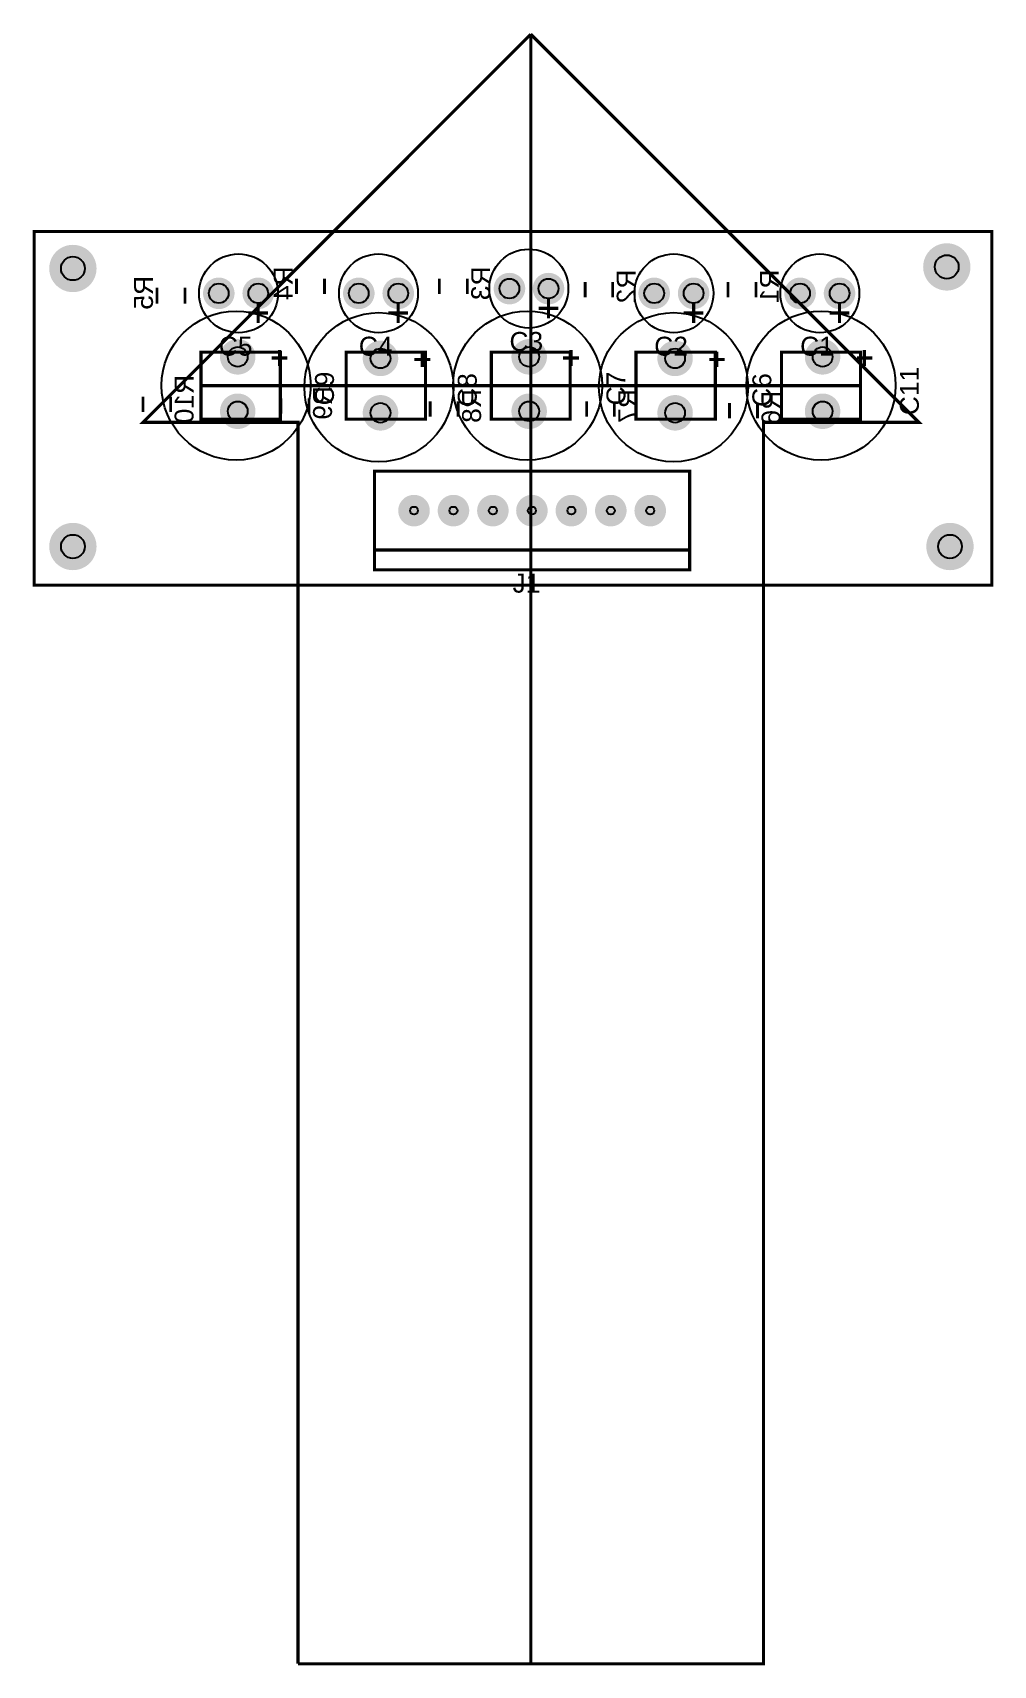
# Model space of a CAD drawing. Extents: x -1.22 to 1.22, y -2.07 to 2.07.
import ezdxf

# ---------------------------------------------------------------- set-up
doc = ezdxf.new("R2010")
doc.units = 0
doc.layers.get('0').update_dxf_attribs({"linetype": 'CONTINUOUS'})

# ---------------------------------------------------------------- blocks, each defined once
blk = doc.blocks.new('EPAD')
at = {"const_width": 0.5}
blk.add_lwpolyline([(-0.25, 0, 1), (0.25, 0, 1)], format="xyb", close=True, dxfattribs=at)

msp = doc.modelspace()

# ---------------------------------------------------------------- linework, layer by layer
for points, const_width in [([(-0.545, -2.066), (-0.545, 1.082), (-0.938, 1.082), (0.045, 2.066)], 0.008), ([(-0.545, -2.066), (0.635, -2.066), (0.635, 1.082), (1.029, 1.082), (0.045, 2.066)], 0.008), ([(0.045, -2.066), (0.045, 2.066)], 0.008), ([(-1.214, 0.669), (1.214, 0.669), (1.214, 1.566), (-1.214, 1.566), (-1.214, 0.669)], 0.008), ([(-0.549, 1.446), (-0.549, 1.407)], 0.007), ([(-0.478, 1.446), (-0.478, 1.407)], 0.007), ([(-0.187, 1.407), (-0.187, 1.446)], 0.007), ([(-0.116, 1.407), (-0.116, 1.446)], 0.007), ([(-0.903, 1.423), (-0.903, 1.383)], 0.007), ([(-0.832, 1.423), (-0.832, 1.383)], 0.007), ([(0.183, 1.399), (0.183, 1.438)], 0.007), ([(0.253, 1.399), (0.253, 1.438)], 0.007), ([(0.545, 1.399), (0.545, 1.438)], 0.007), ([(0.616, 1.399), (0.616, 1.438)], 0.007), ([(-0.646, 1.334), (-0.646, 1.384)], 0.008), ([(-0.291, 1.334), (-0.291, 1.384)], 0.008), ([(0.115, 1.371), (0.065, 1.371)], 0.008), ([(0.09, 1.346), (0.09, 1.396)], 0.008), ([(0.458, 1.334), (0.458, 1.384)], 0.008), ([(0.828, 1.334), (0.828, 1.384)], 0.008), ([(-0.621, 1.359), (-0.671, 1.359)], 0.008), ([(-0.266, 1.359), (-0.316, 1.359)], 0.008), ([(0.483, 1.359), (0.433, 1.359)], 0.008), ([(0.853, 1.359), (0.803, 1.359)], 0.008), ([(-0.791, 1.26), (-0.59, 1.26), (-0.59, 1.09), (-0.791, 1.09), (-0.791, 1.26)], 0.008), ([(-0.572, 1.245), (-0.612, 1.245)], 0.008), ([(-0.592, 1.265), (-0.592, 1.225)], 0.008), ([(-0.423, 1.26), (-0.222, 1.26), (-0.222, 1.09), (-0.423, 1.09), (-0.423, 1.26)], 0.008), ([(-0.21, 1.241), (-0.25, 1.241)], 0.008), ([(-0.23, 1.261), (-0.23, 1.222)], 0.008), ([(-0.055, 1.26), (0.145, 1.26), (0.145, 1.09), (-0.055, 1.09), (-0.055, 1.26)], 0.008), ([(0.167, 1.245), (0.127, 1.245)], 0.008), ([(0.147, 1.265), (0.147, 1.225)], 0.008), ([(0.312, 1.26), (0.513, 1.26), (0.513, 1.09), (0.312, 1.09), (0.312, 1.26)], 0.008), ([(0.537, 1.241), (0.498, 1.241)], 0.008), ([(0.517, 1.261), (0.517, 1.222)], 0.008), ([(0.881, 1.26), (0.681, 1.26), (0.681, 1.09), (0.881, 1.09), (0.881, 1.26)], 0.008), ([(0.911, 1.245), (0.872, 1.245)], 0.008), ([(0.891, 1.265), (0.891, 1.225)], 0.008), ([(-0.791, 1.175), (0.881, 1.175)], 0.008), ([(-0.938, 1.108), (-0.938, 1.147)], 0.007), ([(-0.868, 1.108), (-0.868, 1.147)], 0.007), ([(-0.588, 1.104), (-0.588, 1.143)], 0.007), ([(-0.517, 1.104), (-0.517, 1.143)], 0.007), ([(-0.21, 1.096), (-0.21, 1.135)], 0.007), ([(-0.139, 1.096), (-0.139, 1.135)], 0.007), ([(0.187, 1.096), (0.187, 1.135)], 0.007), ([(0.257, 1.096), (0.257, 1.135)], 0.007), ([(0.549, 1.092), (0.549, 1.131)], 0.007), ([(0.62, 1.092), (0.62, 1.131)], 0.007), ([(-0.351, 0.708), (0.448, 0.708), (0.448, 0.958), (-0.351, 0.958), (-0.351, 0.708)], 0.008), ([(0.448, 0.758), (-0.351, 0.758)], 0.008)]:
    msp.add_lwpolyline(points, dxfattribs=dict(const_width=const_width))
for centre, radius in [((-1.116, 1.472), 0.03), ((1.1, 1.476), 0.03), ((-0.746, 1.409), 0.025), ((-0.646, 1.409), 0.025), ((-0.391, 1.409), 0.025), ((-0.291, 1.409), 0.025), ((-0.009, 1.421), 0.025), ((0.09, 1.421), 0.025), ((0.358, 1.409), 0.025), ((0.458, 1.409), 0.025), ((0.728, 1.409), 0.025), ((0.828, 1.409), 0.025), ((-0.698, 1.248), 0.025), ((-0.336, 1.244), 0.025), ((0.041, 1.248), 0.025), ((0.411, 1.244), 0.025), ((0.785, 1.248), 0.025), ((-0.698, 1.11), 0.025), ((-0.336, 1.106), 0.025), ((0.041, 1.11), 0.025), ((0.411, 1.106), 0.025), ((0.785, 1.11), 0.025), ((-0.251, 0.858), 0.01), ((-0.151, 0.858), 0.01), ((-0.051, 0.858), 0.01), ((0.048, 0.858), 0.01), ((0.148, 0.858), 0.01), ((0.248, 0.858), 0.01), ((0.348, 0.858), 0.01), ((-1.116, 0.767), 0.03), ((1.108, 0.767), 0.03)]:
    msp.add_circle(centre, radius)
at = {"layer": '12632256'}
for centre, radius in [((-0.696, 1.409), 0.1), ((-0.341, 1.409), 0.1), ((0.04, 1.421), 0.1), ((0.408, 1.409), 0.1), ((0.778, 1.409), 0.1), ((-0.702, 1.175), 0.189), ((-0.34, 1.171), 0.189), ((0.037, 1.175), 0.189), ((0.407, 1.171), 0.189), ((0.781, 1.175), 0.189)]:
    msp.add_circle(centre, radius, dxfattribs=at)

# ---------------------------------------------------------------- block references
for p, xscale, yscale in [((-1.116, 1.472), 0.12, 0.12), ((1.1, 1.476), 0.12, 0.12), ((-0.746, 1.409), 0.08, 0.08), ((-0.646, 1.409), 0.08, 0.08), ((-0.391, 1.409), 0.08, 0.08), ((-0.291, 1.409), 0.08, 0.08), ((-0.009, 1.421), 0.08, 0.08), ((0.09, 1.421), 0.08, 0.08), ((0.358, 1.409), 0.08, 0.08), ((0.458, 1.409), 0.08, 0.08), ((0.728, 1.409), 0.08, 0.08), ((0.828, 1.409), 0.08, 0.08), ((-0.698, 1.248), 0.09, 0.09), ((-0.336, 1.244), 0.09, 0.09), ((0.041, 1.248), 0.09, 0.09), ((0.411, 1.244), 0.09, 0.09), ((0.785, 1.248), 0.09, 0.09), ((-0.698, 1.11), 0.09, 0.09), ((-0.336, 1.106), 0.09, 0.09), ((0.041, 1.11), 0.09, 0.09), ((0.411, 1.106), 0.09, 0.09), ((0.785, 1.11), 0.09, 0.09), ((-0.251, 0.858), 0.08, 0.08), ((-0.151, 0.858), 0.08, 0.08), ((-0.051, 0.858), 0.08, 0.08), ((0.048, 0.858), 0.08, 0.08), ((0.148, 0.858), 0.08, 0.08), ((0.248, 0.858), 0.08, 0.08), ((0.348, 0.858), 0.08, 0.08), ((-1.116, 0.767), 0.12, 0.12), ((1.108, 0.767), 0.12, 0.12)]:
    msp.add_blockref('EPAD', p, dxfattribs=dict(xscale=xscale, yscale=yscale))

# ---------------------------------------------------------------- texts
at = {"layer": '12632256', "text_generation_flag": 2, "width": 1.041667}
for s, p in [('R4', (-0.559, 1.477)), ('R3', (-0.058, 1.477)), ('R2', (0.311, 1.469)), ('R1', (0.674, 1.469)), ('R5', (-0.913, 1.453)), ('R10', (-0.81, 1.202)), ('R9', (-0.459, 1.174)), ('R8', (-0.081, 1.166)), ('R7', (0.315, 1.166)), ('R6', (0.678, 1.162))]:
    msp.add_text(s, height=0.048, rotation=90, dxfattribs=at).set_placement(p)
at = {"layer": '12632256', "width": 1.041667}
for s, p in [('C5', (-0.746, 1.251)), ('C4', (-0.391, 1.251)), ('C3', (-0.009, 1.263)), ('C2', (0.358, 1.251)), ('C1', (0.728, 1.251)), ('J1', (-0.001, 0.65))]:
    msp.add_text(s, height=0.048, dxfattribs=at).set_placement(p)
for s, p in [('C9', (-0.454, 1.125)), ('C8', (-0.092, 1.121)), ('C7', (0.285, 1.125)), ('C6', (0.655, 1.121)), ('C11', (1.029, 1.1))]:
    msp.add_text(s, height=0.048, rotation=90, dxfattribs=at).set_placement(p)

doc.saveas('drawing.dxf')
